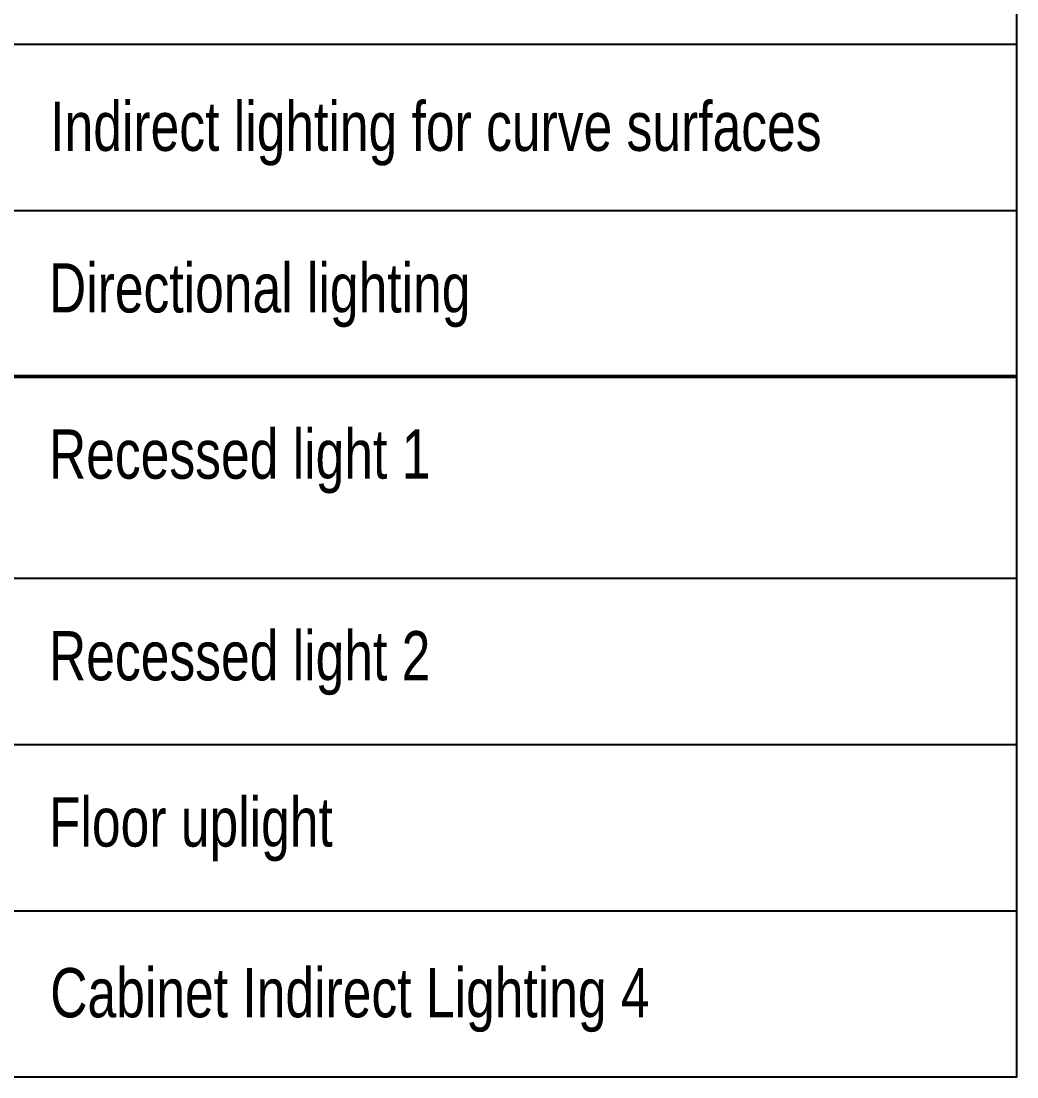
# Model space of a CAD drawing. Header units: inches. Extents: x 193287 to 241687, y 437648 to 550079.
# Drawn here: x 235252 to 236263, y 469204 to 470276 of the extents above; entities that cross this region are included whole.
import ezdxf

# ---------------------------------------------------------------- set-up
doc = ezdxf.new("R2010")
doc.units = ezdxf.units.IN
doc.header["$MEASUREMENT"] = 0
for name, color, linetype in [('CQ SPOT DETAIL DIMENSION', 9, 'Continuous'), ('CQ text label', 3, 'Continuous'), ('CQ-legend tex box', 3, 'Continuous')]:
    doc.layers.add(name, color=color, linetype=linetype)
doc.layers.add('CQ Switches and Outlets', color=1, linetype='Continuous', lineweight=50)
doc.styles.add('DIM 50', font='romans.shx', dxfattribs={"width": 0.75, "height": 100})

# ---------------------------------------------------------------- blocks, each defined once
blk = doc.blocks.new('SMDS')
at = {"layer": 'CQ Switches and Outlets', "color": 2}
blk.add_line((384632.9, 483718.3), (386655, 483718.3), dxfattribs=at)
at = {"layer": 'CQ-legend tex box'}
for p, q in [((384632.9, 484055.7), (386655, 484055.7)), ((384632.9, 483887), (386655, 483887)), ((384632.9, 483513.6), (386655, 483513.6)), ((384632.9, 483344.9), (386655, 483344.9)), ((384632.9, 483176.2), (386655, 483176.2))]:
    blk.add_line(p, q, dxfattribs=at)
blk.add_lwpolyline([(386655, 485200), (384632.9, 485200), (384632.9, 483007.5), (386655, 483007.5)], close=True, dxfattribs=at)
at = {"layer": 'CQ text label', "ltscale": 1000, "char_height": 50, "attachment_point": 1, "style": 'DIM 50'}
for s, insert, width in [('{\\fArial|b0|i0|c0|p34;Indirect lighting for curve surfaces}', (385673.5, 483997.4), 1430.82), ('{\\fArial|b0|i0|c0|p34;Directional lighting}', (385672.2, 483833.4), 946.817), ('{\\fArial|b0|i0|c0|p34;Recessed light 1}', (385672.2, 483664.7), 946.817), ('{\\fArial|b0|i0|c0|p34;Recessed light 2}', (385672.2, 483460), 946.817), ('{\\fArial|b0|i0|c0|p34;Floor uplight }', (385672.2, 483291.3), 946.817), ('{\\fArial|b0|i0|c0|p34;Cabinet Indirect Lighting 4}', (385673.5, 483118), 1430.82)]:
    blk.add_mtext(s, dxfattribs=dict(at, insert=insert, width=width))

msp = doc.modelspace()

# ---------------------------------------------------------------- block references
at = {"layer": 'CQ SPOT DETAIL DIMENSION'}
msp.add_blockref('SMDS', (-150392.368, -13803.482), dxfattribs=at)

doc.saveas('drawing.dxf')
